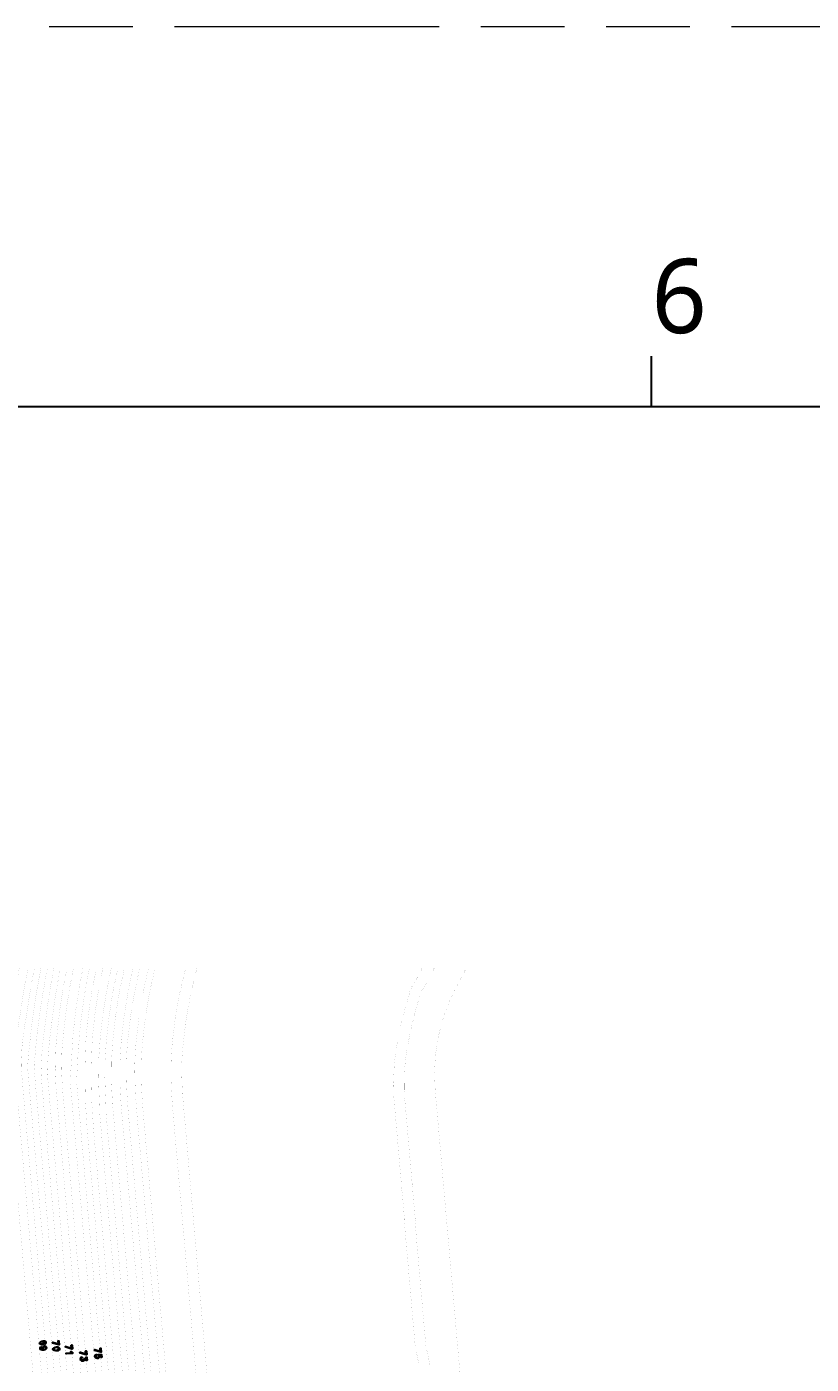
# Model space of a CAD drawing. Extents: x 592 to 965, y 89 to 353.
# Drawn here: x 830.06 to 858.22, y 304.61 to 352.62 of the extents above; entities that cross this region are included whole.
import ezdxf

# ---------------------------------------------------------------- set-up
doc = ezdxf.new("R2010")
doc.units = 0
doc.linetypes.add('PHANTOM', pattern=[29.5, 9.5, -1.5, 3, -1.5, 3, -1.5, 9.5])
doc.layers.get('0').update_dxf_attribs({"color": 9})
doc.layers.add('0PAPERF', color=2, linetype='PHANTOM', lineweight=5, plot=False)
doc.layers.add('c_area', color=1, linetype='Continuous')
doc.layers.add('DIM', color=3, linetype='Continuous', lineweight=5)
doc.styles.get("Standard").update_dxf_attribs({"font": 'txt.shx'})

# ---------------------------------------------------------------- blocks, each defined once
blk = doc.blocks.new('PAD_R1')
at = {"layer": 'c_area', "const_width": 0.5}
blk.add_lwpolyline([(0.25, 0, 1), (-0.25, 0, 1)], format="xyb", close=True, dxfattribs=at)

msp = doc.modelspace()

# ---------------------------------------------------------------- linework, layer by layer
for p, q in [((852.487, 338.976), (852.487, 340.794)), ((953.402, 338.976), (602.472, 338.976))]:
    msp.add_line(p, q)
at = {"layer": '0PAPERF'}
msp.add_line((964.86, 352.619), (592.015, 352.619), dxfattribs=at)
at = {"layer": 'c_area'}
msp.add_line((831.485, 305.012), (831.654, 305.027), dxfattribs=at)
at = {"layer": 'c_area', "const_width": 0.0015}
msp.add_lwpolyline([(801.108, 249.033), (801.108, 318.838), (857.233, 318.838), (857.233, 249.033)], close=True, dxfattribs=at)
for points in [[(845.84, 318.838, -0.002283), (845.459, 318.111, 0.144008), (844.721, 314.454), (846.456, 294.627), (846.455, 294.62), (849.428, 260.647, -0.423029), (847.135, 258.088), (812.381, 255.049, -0.383819), (810.011, 257.138), (805.217, 311.9)], [(829.101, 318.838), (829.083, 318.822), (829.372, 318.477), (829.511, 318.594, -0.002147), (829.557, 318.838), (829.79, 318.838, 0.013768), (829.528, 317.271, -0.023951), (829.526, 317.26, 0.046155), (829.322, 315.381, 0.025302), (829.333, 315.116), (829.526, 312.916, -0.090308), (829.522, 312.875, -0.106397), (829.533, 312.829), (832.033, 284.251, 0.198452)], [(832.337, 284.282), (829.637, 315.148, -0.026029), (829.628, 315.388, -0.046091), (829.828, 317.209, -0.014468), (830.101, 318.838), (830.334, 318.838, 0.014938), (830.053, 317.17, 0.046453), (829.856, 315.377, 0.026103), (829.865, 315.159), (832.565, 284.293, 0.198686)], [(830.095, 315.397, -0.003166), (830.124, 315.75, -0.009632), (830.124, 315.754, -0.027749), (830.568, 318.838), (830.801, 318.838)], [(830.801, 318.838, 0.001051), (830.785, 318.756, -0.00932), (830.784, 318.752, 0.030568), (830.324, 315.38, 0.041427), (830.326, 315.165), (833.008, 284.502, 0.197615), (833.343, 283.86), (833.831, 283.45, -0.198842), (834.18, 282.771), (835.795, 264.212, -0.195399), (835.459, 263.134), (834.564, 262.068, -0.042982), (834.391, 261.895), (833.157, 260.859, -0.110468), (832.801, 260.677), (832.287, 260.511, 0.066014), (831.445, 260.05, -0.027253), (831.435, 260.043, -0.011002), (831.431, 260.04, 0.039104), (831.26, 259.872), (831.264, 259.709), (831.263, 259.699), (831.271, 259.203)], [(830.572, 315.17, -0.014502), (830.618, 315.965, -0.015608), (830.618, 315.972, -0.016264), (830.725, 316.858, -0.024244), (831.035, 318.838), (831.269, 318.838)], [(831.269, 318.838, 0.002182), (831.234, 318.666, -0.009417), (831.233, 318.663, 0.022684), (830.952, 316.83, -0.020091), (830.951, 316.821, 0.016087), (830.847, 315.959, -0.015396), (830.846, 315.952, 0.014773), (830.8, 315.156, 0.028901), (830.808, 314.912), (833.462, 284.567, 0.201012)], [(831.161, 316.619, -0.027783), (831.503, 318.838), (831.736, 318.838, 0.028471), (831.388, 316.591, -0.024231), (831.386, 316.58, 0.055418), (831.338, 314.535), (833.906, 285.06, 0.197384), (834.346, 284.22), (834.692, 283.929, -0.19869), (835.059, 283.225), (836.733, 264.034, -0.19747), (836.322, 262.738), (834.707, 260.818), (833.506, 259.81, 0.291146), (833.336, 259.272)], [(831.616, 314.769), (831.719, 316.442, -0.03005), (832.075, 318.838), (832.309, 318.838, 0.038866), (831.9, 315.769), (831.845, 314.766), (834.45, 284.972, 0.199646), (834.681, 284.537), (835.188, 284.111, -0.203866), (835.495, 283.5), (837.205, 263.893, -0.198292), (836.71, 262.328), (835.47, 260.852), (834.591, 260.115, 0.197355), (834.049, 259.08, 0.070514), (834.057, 258.933), (834.201, 258.663, 0.013922), (834.222, 258.643)], [(832.175, 316.15), (832.194, 316.448, -0.032054), (832.559, 318.838), (832.793, 318.838, 0.032685), (832.422, 316.431), (832.403, 316.136, 0.035524), (832.454, 313.054), (834.888, 285.219, 0.199009), (835.128, 284.76), (835.472, 284.471, -0.200546), (835.956, 283.534), (837.662, 263.919, -0.19863), (837.06, 262.006), (835.472, 260.113, 0.244784), (835.371, 259.639), (835.423, 259.458)], [(832.655, 314.273, -0.039819), (832.692, 316.282, -0.034711), (833.095, 318.838), (833.33, 318.838, 0.035457), (832.919, 316.26, 0.002612), (832.907, 316.132, -0.009749), (832.907, 316.128, 0.037152), (832.883, 314.287, -0.017225), (832.9, 313.673), (835.362, 285.519, 0.199155), (835.694, 284.882), (836.092, 284.548, -0.196133), (836.376, 283.996), (838.12, 263.969, -0.244409), (836.745, 260.651), (836.292, 260.271, 0.196965), (836.231, 260.152), (836.171, 259.467, 0.230589), (836.437, 258.795)], [(833.136, 313.959, -0.043093), (833.147, 316.242, -0.036163), (833.565, 318.838), (833.878, 318.838, 0.037916), (833.446, 316.162, 0.042409), (833.441, 313.967), (835.913, 285.679, 0.205811), (836.191, 285.162), (836.531, 284.884, -0.202481), (836.895, 284.195), (838.662, 263.953, -0.092113), (838.456, 261.821, -0.115441), (837.917, 260.688), (837.723, 260.445, 0.170211), (837.542, 259.93), (837.583, 259.673)], [(833.629, 315.32, -0.016294), (833.674, 316.149, -0.023897), (833.676, 316.163, -0.024954), (833.677, 316.178), (833.681, 316.212, -0.03771), (834.114, 318.838), (834.428, 318.838, 0.039019), (833.983, 316.169, -0.0297), (833.981, 316.151, -0.023786), (833.979, 316.137, -0.025038), (833.978, 316.122, 0.016221), (833.934, 315.317, 0.021447), (834.007, 313.658), (836.432, 285.936, 0.195888)], [(834.171, 314.806, -0.028744), (834.211, 316.149, -0.039852), (834.664, 318.838), (835.766, 318.838, 0.044045), (835.273, 316.056, 0.029081), (835.238, 314.821, -0.007619), (835.238, 314.805, 0.013701), (835.294, 313.817, -0.009655), (835.296, 313.797), (837.692, 286.415), (838.432, 285.794, -0.204319), (838.629, 285.425), (840.577, 263.153, -0.043149), (840.575, 261.727), (840.437, 260.155, -0.198917), (839.954, 259.226)], [(835.619, 315.298, -0.010448), (835.64, 315.747), (835.663, 316.026, -0.045658), (836.171, 318.838), (844.259, 318.838)], [(844.259, 318.838), (844.033, 318.403), (843.958, 318.282, 0.114189), (843.792, 317.903), (843.57, 317.12, 0.00704), (843.485, 316.761, -0.041838), (843.482, 316.749), (843.381, 316.248, 0.02831), (843.251, 315.346), (843.222, 314.693), (843.232, 314.251), (843.509, 311.064, 0.074183), (843.535, 310.795), (843.62, 309.813), (843.612, 309.734), (844.008, 305.206), (844.009, 305.201), (844.031, 305.135, -0.058108), (844.032, 305.127), (844.152, 304.516)], [(844.532, 304.57), (844.504, 304.71), (844.504, 304.718), (844.416, 305.138), (844.412, 305.199), (844.411, 305.204), (844.386, 305.278, -0.064259), (844.384, 305.287), (843.997, 309.73, -0.052096), (843.997, 309.738), (844.005, 309.814), (843.912, 310.876, -0.094956), (843.895, 311.076), (843.634, 314.076, -0.093834), (843.617, 314.273), (843.609, 314.365, -0.071477), (843.611, 314.387), (843.611, 314.395, -0.093418), (843.606, 314.423), (843.609, 314.942, -0.02873), (843.693, 315.819), (843.707, 315.914, -0.082677), (843.71, 315.926), (843.836, 316.57), (843.839, 316.579), (843.984, 317.193, -0.010569), (844.132, 317.709), (844.166, 317.807, -0.12792), (844.268, 318.055), (844.432, 318.328), (844.688, 318.838), (845.84, 318.838)], [(832.734, 259.668), (833.173, 259.828), (834.554, 260.987), (836.146, 262.883, 0.200051), (836.504, 264.029), (834.831, 283.205, 0.198708), (834.545, 283.754), (834.199, 284.045, -0.200137), (833.677, 285.055), (831.11, 314.515, -0.055655), (831.161, 316.619)], [(834.757, 259.682), (835.052, 259.968), (836.884, 262.152, 0.198764), (837.435, 263.899), (835.727, 283.529, 0.197554), (835.325, 284.296), (834.981, 284.585, -0.198981), (834.661, 285.199), (832.225, 313.048, -0.035369), (832.175, 316.15)], [(830.605, 259.513, 0.182917), (830.892, 259.749, -0.086971), (831.284, 260.215, -0.043497), (831.3, 260.227, -0.026843), (831.31, 260.234, -0.066624), (832.213, 260.728), (832.74, 260.897, 0.112565), (833.012, 261.036), (834.243, 262.069, 0.043525), (834.39, 262.216), (835.285, 263.282, 0.19627), (835.566, 264.201), (833.952, 282.759, 0.199469), (833.676, 283.282), (833.196, 283.685, -0.19963), (832.78, 284.49), (830.097, 315.153, -0.039825), (830.095, 315.397)], [(831.517, 258.329), (831.61, 258.612, 0.060058), (831.635, 258.735), (831.682, 259.266, -0.197452), (832.05, 259.97), (832.121, 260.03, -0.09845), (832.621, 260.304), (832.959, 260.41, 0.098224), (833.119, 260.497), (834.484, 261.642, 0.042966), (834.628, 261.787), (835.759, 263.134, 0.19854), (836.041, 264.031), (834.398, 282.902, 0.199216), (834.049, 283.567), (833.505, 284.023, -0.19686), (833.234, 284.547), (830.58, 314.901, -0.028827), (830.572, 315.17)], [(837.824, 259.078, 0.057018), (837.95, 259.217), (838.091, 259.545, 0.015661), (838.099, 259.595, -0.109244), (838.483, 260.653, 0.073749), (838.756, 261.27, 0.046635), (838.806, 261.55), (838.944, 263.135, 0.043694), (838.944, 263.413), (837.119, 284.278, 0.199152), (836.709, 285.065), (836.465, 285.269, -0.201309), (836.127, 285.926), (833.704, 313.632, -0.021386), (833.629, 315.312, -0.014188), (833.629, 315.32)], [(838.059, 286.687), (835.651, 314.282, -0.014388), (835.619, 315.298)], [(833.58, 258.703, 0.233155), (833.821, 259.1, -0.197391), (834.443, 260.289), (835.315, 261.021), (836.536, 262.476, 0.199203), (836.977, 263.882), (835.265, 283.501, 0.203774), (835.028, 283.948), (834.527, 284.368, -0.198918), (834.222, 284.96), (831.616, 314.769)], [(839.954, 259.226, -1), (839.269, 260.044, 0.193365), (839.374, 260.243), (839.512, 261.821, 0.04417), (839.511, 263.092), (837.586, 285.112), (836.845, 285.732, -0.204157), (836.648, 286.101), (834.231, 313.735, -0.013811), (834.171, 314.79, -0.007649), (834.171, 314.806)], [(835.699, 258.761, 0.17145), (835.924, 259.262), (836.003, 260.172, -0.198936), (836.147, 260.447), (836.597, 260.825, 0.244556), (837.892, 263.949), (836.148, 283.976, 0.20279), (835.932, 284.384), (835.548, 284.707, -0.199124), (835.134, 285.499), (832.671, 313.678, 0.016986), (832.655, 314.269, -0.010129), (832.655, 314.273)], [(836.861, 260.007, 0.134942), (837.203, 260.281, -0.010301), (837.24, 260.329), (837.678, 260.877, 0.117091), (838.161, 261.899, 0.092368), (838.359, 263.927), (836.591, 284.169, 0.202566), (836.338, 284.648), (835.982, 284.939, -0.199678), (835.61, 285.653), (833.136, 313.959)]]:
    msp.add_lwpolyline(points, format="xyb", dxfattribs=at)
at = {"layer": 'c_area'}
for points in [[(830.722, 305.33, -1.4872), (830.722, 305.364, 0.775116), (830.66, 305.425, -0.886429), (830.557, 305.319), (830.536, 305.334, -0.126773), (830.531, 305.339), (830.519, 305.364, -0.101477), (830.517, 305.37, -0.354523), (830.704, 305.45)], [(830.987, 305.373, -1), (830.996, 305.402), (831.191, 305.341)], [(831.191, 305.341), (831.183, 305.439, -1), (831.213, 305.441), (831.223, 305.322, -0.543286), (831.204, 305.306), (830.987, 305.373)], [(830.533, 305.186, -0.098813), (830.534, 305.191), (830.542, 305.218, -0.207993), (830.549, 305.227), (830.568, 305.237)], [(830.774, 305.19, -0.421365), (830.548, 305.139), (830.536, 305.163, -0.095896), (830.535, 305.169), (830.533, 305.186)], [(830.568, 305.237, -1.48723), (830.569, 305.203, 0.775927), (830.63, 305.143)], [(830.996, 305.16, -0.330854), (831.183, 305.232, -0.535809), (831.223, 305.123)], [(831.223, 305.123, -0.394004), (830.998, 305.143), (830.996, 305.16)], [(831.46, 305.226, -1), (831.469, 305.255), (831.665, 305.195)], [(831.665, 305.195), (831.656, 305.292, -1), (831.686, 305.295), (831.696, 305.175, -0.543286), (831.677, 305.159), (831.46, 305.226)], [(831.64, 305.046, -1.522849), (831.674, 305.049), (831.704, 305.028, -0.70014), (831.696, 305.001), (831.487, 304.982, -1), (831.485, 305.012)], [(831.654, 305.027, -0.070689), (831.651, 305.03), (831.64, 305.046)], [(831.972, 305.014, -1), (831.981, 305.042), (832.176, 304.982)], [(832.176, 304.982), (832.168, 305.079, -1), (832.198, 305.082), (832.208, 304.962, -0.535529), (832.189, 304.947), (831.972, 305.014)], [(832.193, 304.786), (832.188, 304.853, -1), (832.218, 304.855), (832.226, 304.762, -0.599682), (832.204, 304.747), (832.144, 304.779, -0.720108), (831.983, 304.784)], [(832.025, 304.87, -1), (832.039, 304.843, 0.637761), (832.038, 304.759)], [(832.494, 305.109, -1), (832.503, 305.138), (832.698, 305.077)], [(832.698, 305.077), (832.69, 305.175, -1), (832.72, 305.177), (832.73, 305.058, -0.543286), (832.711, 305.042), (832.494, 305.109)], [(832.56, 304.854, 0.818166), (832.626, 304.938, -0.739493), (832.634, 304.965), (832.725, 304.965, -0.393078), (832.74, 304.951), (832.747, 304.866, -1), (832.717, 304.863), (832.711, 304.935), (832.665, 304.935, -0.645297), (832.581, 304.819), (832.551, 304.825, -0.111666), (832.545, 304.828), (832.524, 304.843, -0.126773), (832.519, 304.849), (832.507, 304.874, -0.100876), (832.505, 304.879, -0.431636), (832.547, 304.965)], [(832.547, 304.965, -1), (832.561, 304.939, 0.637641), (832.56, 304.854)], [(832.038, 304.759, 0.372883), (832.114, 304.782), (832.112, 304.803, -0.599682), (832.134, 304.818), (832.193, 304.786)]]:
    msp.add_lwpolyline(points, format="xyb", dxfattribs=at)
msp.add_lwpolyline([(831.027, 305.16), (831.028, 305.148), (831.036, 305.131, 0.272397), (831.201, 305.145, 0.311838), (831.197, 305.193, 0.272401), (831.032, 305.178)], format="xyb", close=True, dxfattribs=at)
for centre in [(830.597, 305.38), (830.694, 305.187)]:
    msp.add_circle(centre, 0.0453, dxfattribs=at)
for centre, radius, start, end in [((830.686, 305.386), 0.0663, 302.7537, 75.0781), ((830.685, 305.186), 0.07, 95.1317, 218.3374), ((830.698, 305.182), 0.0765, 5.9099, 104.5165), ((832.044, 304.807), 0.0653, 107.0598, 201.1244)]:
    msp.add_arc(centre, radius, start, end, dxfattribs=at)

# ---------------------------------------------------------------- block references
at = {"layer": 'c_area', "xscale": 0.0015, "yscale": 0.0015, "zscale": 1.5}
for p in [(830.801, 318.838), (830.801, 318.838), (831.269, 318.838), (831.269, 318.838), (844.259, 318.838), (844.259, 318.838), (845.84, 318.838), (845.84, 318.838), (831.161, 316.619), (831.161, 316.619), (832.175, 316.15), (832.175, 316.15), (830.095, 315.397), (830.095, 315.397), (830.572, 315.17), (830.572, 315.17), (833.629, 315.32), (833.629, 315.32), (835.619, 315.298), (835.619, 315.298), (831.616, 314.769), (831.616, 314.769), (834.171, 314.806), (834.171, 314.806), (832.655, 314.273), (832.655, 314.273), (833.136, 313.959), (833.136, 313.959)]:
    msp.add_blockref('PAD_R1', p, dxfattribs=at)

# ---------------------------------------------------------------- texts
at = {"layer": 'DIM', "insert": (852.487, 344.289), "char_height": 2.66772, "width": 1.62418, "attachment_point": 1}
msp.add_mtext('{\\fMicrosoft JhengHei|b0|i0|c136|p0;\\C0;6}', dxfattribs=at)

doc.saveas('drawing.dxf')
